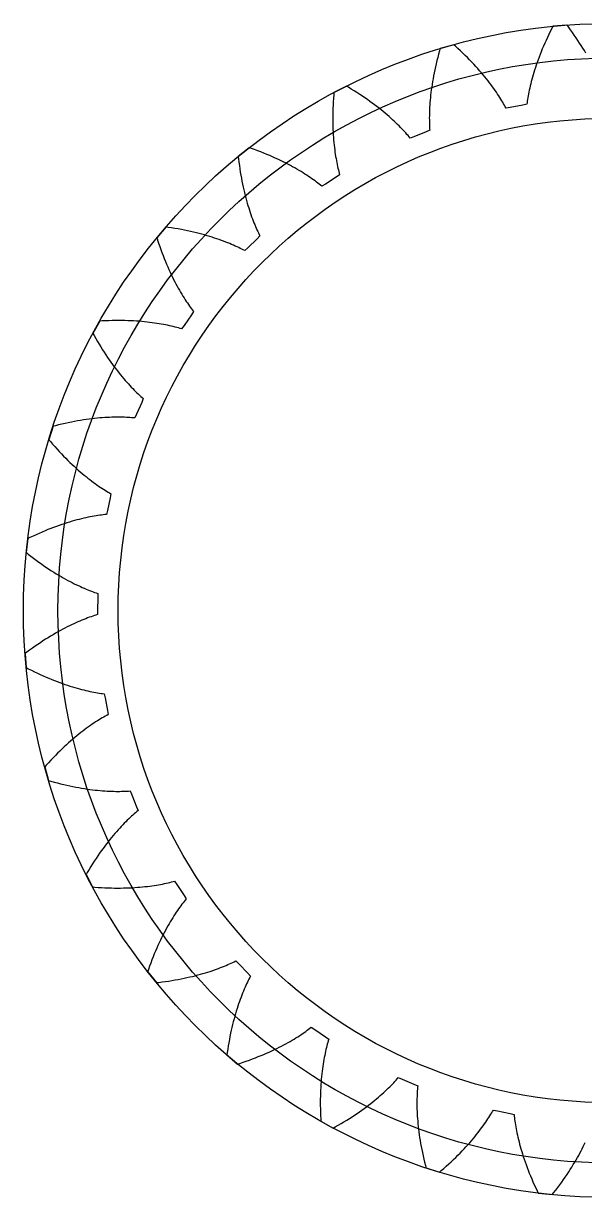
# Model space of a CAD drawing. Extents: x -4.25 to 4.25, y -4.25 to 4.25.
# Drawn here: x -4.25 to -0.18, y -4.25 to 4.25 of the extents above; entities that cross this region are included whole.
import ezdxf

# ---------------------------------------------------------------- set-up
doc = ezdxf.new("R2010")
doc.units = 0
doc.header["$MEASUREMENT"] = 0
doc.layers.add('gear', color=7, linetype='CONTINUOUS')
doc.layers.add('gear_guides', color=5, linetype='CONTINUOUS')

msp = doc.modelspace()

# ---------------------------------------------------------------- linework, layer by layer
at = {"layer": 'gear'}
msp.add_lwpolyline([(-0.175, 4.0352), (-0.1858, 4.0532), (-0.1969, 4.0714), (-0.2085, 4.0899), (-0.2205, 4.1085), (-0.233, 4.1275), (-0.2459, 4.1466), (-0.2592, 4.1659), (-0.273, 4.1854), (-0.2873, 4.2052), (-0.302, 4.2251), (-0.3095, 4.2351), (-0.3114, 4.2376), (-0.3119, 4.2382), (-0.312, 4.2384), (-0.3121, 4.2385), (-0.3121, 4.2385), (-0.3121, 4.2385), (-0.414, 4.2298), (-0.414, 4.2298), (-0.414, 4.2297), (-0.4141, 4.2296), (-0.4142, 4.2294), (-0.4145, 4.2287), (-0.416, 4.2259), (-0.4217, 4.2148), (-0.4328, 4.1927), (-0.4435, 4.1708), (-0.4538, 4.1492), (-0.4636, 4.1279), (-0.4731, 4.1069), (-0.4821, 4.0861), (-0.4908, 4.0657), (-0.4991, 4.0455), (-0.5069, 4.0256), (-0.5145, 4.0061), (-0.5216, 3.9869), (-0.5284, 3.968), (-0.5349, 3.9494), (-0.541, 3.9312), (-0.5468, 3.9132), (-0.5523, 3.8957), (-0.5575, 3.8785), (-0.5623, 3.8616), (-0.5669, 3.8451), (-0.5712, 3.829), (-0.5751, 3.8132), (-0.5789, 3.7978), (-0.5823, 3.7827), (-0.5855, 3.7681), (-0.5885, 3.7538), (-0.5912, 3.7399), (-0.5937, 3.7264), (-0.5959, 3.7133), (-0.598, 3.7006), (-0.5998, 3.6882), (-0.6015, 3.6763), (-0.603, 3.6648), (-0.632, 3.6583), (-0.7243, 3.6412), (-0.7537, 3.6368), (-0.7592, 3.647), (-0.765, 3.6575), (-0.7712, 3.6684), (-0.7777, 3.6795), (-0.7845, 3.6909), (-0.7917, 3.7026), (-0.7992, 3.7146), (-0.8071, 3.7269), (-0.8153, 3.7394), (-0.824, 3.7522), (-0.833, 3.7653), (-0.8424, 3.7786), (-0.8521, 3.7921), (-0.8623, 3.8059), (-0.8729, 3.8199), (-0.8839, 3.8341), (-0.8953, 3.8485), (-0.9072, 3.8631), (-0.9194, 3.8779), (-0.9321, 3.893), (-0.9453, 3.9082), (-0.9589, 3.9235), (-0.9729, 3.9391), (-0.9874, 3.9548), (-1.0024, 3.9706), (-1.0178, 3.9866), (-1.0337, 4.0027), (-1.0501, 4.0189), (-1.0669, 4.0353), (-1.0843, 4.0517), (-1.1021, 4.0683), (-1.1204, 4.085), (-1.1298, 4.0933), (-1.1321, 4.0954), (-1.1327, 4.0959), (-1.1329, 4.0961), (-1.133, 4.0961), (-1.133, 4.0962), (-1.133, 4.0962), (-1.2312, 4.0678), (-1.2312, 4.0677), (-1.2312, 4.0677), (-1.2313, 4.0676), (-1.2313, 4.0674), (-1.2315, 4.0666), (-1.2324, 4.0636), (-1.2359, 4.0515), (-1.2424, 4.0277), (-1.2487, 4.0041), (-1.2545, 3.981), (-1.26, 3.9581), (-1.2652, 3.9357), (-1.27, 3.9135), (-1.2745, 3.8918), (-1.2787, 3.8704), (-1.2826, 3.8494), (-1.2861, 3.8288), (-1.2894, 3.8085), (-1.2924, 3.7886), (-1.2951, 3.7692), (-1.2976, 3.7501), (-1.2998, 3.7314), (-1.3017, 3.7131), (-1.3034, 3.6952), (-1.3049, 3.6777), (-1.3061, 3.6606), (-1.3072, 3.644), (-1.308, 3.6277), (-1.3086, 3.6119), (-1.3091, 3.5964), (-1.3094, 3.5814), (-1.3095, 3.5669), (-1.3094, 3.5527), (-1.3092, 3.539), (-1.3089, 3.5257), (-1.3084, 3.5128), (-1.3079, 3.5003), (-1.3072, 3.4883), (-1.3064, 3.4767), (-1.3336, 3.4647), (-1.4207, 3.4299), (-1.4487, 3.4199), (-1.4561, 3.4288), (-1.4639, 3.438), (-1.472, 3.4474), (-1.4806, 3.4571), (-1.4895, 3.467), (-1.4988, 3.4771), (-1.5085, 3.4873), (-1.5187, 3.4978), (-1.5292, 3.5085), (-1.5401, 3.5194), (-1.5515, 3.5304), (-1.5633, 3.5416), (-1.5756, 3.553), (-1.5882, 3.5645), (-1.6014, 3.5762), (-1.6149, 3.588), (-1.6289, 3.5999), (-1.6434, 3.6119), (-1.6583, 3.6241), (-1.6737, 3.6363), (-1.6896, 3.6486), (-1.7059, 3.6611), (-1.7227, 3.6736), (-1.74, 3.6861), (-1.7578, 3.6987), (-1.776, 3.7114), (-1.7947, 3.7241), (-1.814, 3.7368), (-1.8337, 3.7496), (-1.8539, 3.7624), (-1.8746, 3.7751), (-1.8958, 3.7879), (-1.9066, 3.7943), (-1.9094, 3.7958), (-1.91, 3.7962), (-1.9102, 3.7963), (-1.9103, 3.7964), (-1.9103, 3.7964), (-1.9104, 3.7964), (-2.0011, 3.7494), (-2.0011, 3.7494), (-2.0011, 3.7493), (-2.0012, 3.7492), (-2.0012, 3.749), (-2.0012, 3.7482), (-2.0015, 3.7451), (-2.0025, 3.7326), (-2.0043, 3.7079), (-2.0058, 3.6836), (-2.0071, 3.6597), (-2.008, 3.6363), (-2.0087, 3.6132), (-2.0091, 3.5906), (-2.0093, 3.5684), (-2.0092, 3.5466), (-2.0089, 3.5252), (-2.0084, 3.5043), (-2.0076, 3.4838), (-2.0067, 3.4637), (-2.0056, 3.4441), (-2.0042, 3.4249), (-2.0027, 3.4061), (-2.0011, 3.3878), (-1.9993, 3.3699), (-1.9973, 3.3525), (-1.9952, 3.3355), (-1.993, 3.3189), (-1.9906, 3.3028), (-1.9881, 3.2872), (-1.9856, 3.2719), (-1.9829, 3.2572), (-1.9802, 3.2429), (-1.9774, 3.229), (-1.9745, 3.2155), (-1.9716, 3.2026), (-1.9686, 3.19), (-1.9656, 3.1779), (-1.9626, 3.1663), (-1.9595, 3.1551), (-1.9839, 3.138), (-2.0626, 3.0868), (-2.0881, 3.0715), (-2.0971, 3.0789), (-2.1065, 3.0864), (-2.1163, 3.094), (-2.1266, 3.1018), (-2.1372, 3.1098), (-2.1484, 3.1178), (-2.1599, 3.126), (-2.1719, 3.1343), (-2.1843, 3.1428), (-2.1972, 3.1513), (-2.2105, 3.1599), (-2.2242, 3.1686), (-2.2384, 3.1773), (-2.2531, 3.1862), (-2.2683, 3.195), (-2.2839, 3.204), (-2.2999, 3.2129), (-2.3165, 3.2219), (-2.3335, 3.2309), (-2.351, 3.2399), (-2.3689, 3.2489), (-2.3874, 3.2579), (-2.4063, 3.2669), (-2.4257, 3.2758), (-2.4456, 3.2848), (-2.4659, 3.2936), (-2.4868, 3.3024), (-2.5081, 3.3112), (-2.53, 3.3198), (-2.5523, 3.3284), (-2.5751, 3.3369), (-2.5984, 3.3452), (-2.6102, 3.3494), (-2.6132, 3.3504), (-2.614, 3.3507), (-2.6141, 3.3507), (-2.6142, 3.3508), (-2.6143, 3.3508), (-2.6143, 3.3508), (-2.6942, 3.287), (-2.6942, 3.2869), (-2.6941, 3.2869), (-2.6941, 3.2868), (-2.6941, 3.2866), (-2.694, 3.2858), (-2.6937, 3.2826), (-2.6922, 3.2702), (-2.6892, 3.2456), (-2.6859, 3.2215), (-2.6825, 3.1979), (-2.6788, 3.1746), (-2.675, 3.1519), (-2.671, 3.1296), (-2.6668, 3.1078), (-2.6625, 3.0865), (-2.658, 3.0656), (-2.6534, 3.0451), (-2.6487, 3.0252), (-2.6439, 3.0057), (-2.6389, 2.9866), (-2.6339, 2.9681), (-2.6288, 2.9499), (-2.6236, 2.9323), (-2.6183, 2.9151), (-2.6129, 2.8984), (-2.6076, 2.8821), (-2.6021, 2.8663), (-2.5967, 2.851), (-2.5912, 2.8361), (-2.5857, 2.8217), (-2.5803, 2.8077), (-2.5748, 2.7942), (-2.5693, 2.7812), (-2.5639, 2.7686), (-2.5585, 2.7564), (-2.5531, 2.7447), (-2.5478, 2.7334), (-2.5426, 2.7226), (-2.5374, 2.7122), (-2.5579, 2.6907), (-2.6251, 2.6251), (-2.6472, 2.6052), (-2.6574, 2.6106), (-2.6681, 2.6161), (-2.6793, 2.6217), (-2.6908, 2.6273), (-2.7029, 2.6331), (-2.7153, 2.6388), (-2.7282, 2.6446), (-2.7416, 2.6504), (-2.7554, 2.6562), (-2.7697, 2.6621), (-2.7845, 2.6679), (-2.7996, 2.6738), (-2.8153, 2.6796), (-2.8314, 2.6854), (-2.848, 2.6911), (-2.865, 2.6968), (-2.8825, 2.7025), (-2.9005, 2.7081), (-2.919, 2.7136), (-2.9379, 2.719), (-2.9572, 2.7243), (-2.9771, 2.7296), (-2.9974, 2.7347), (-3.0182, 2.7397), (-3.0394, 2.7445), (-3.0611, 2.7492), (-3.0833, 2.7538), (-3.1059, 2.7582), (-3.129, 2.7625), (-3.1526, 2.7665), (-3.1766, 2.7704), (-3.2011, 2.774), (-3.2135, 2.7758), (-3.2166, 2.7762), (-3.2174, 2.7763), (-3.2176, 2.7764), (-3.2177, 2.7764), (-3.2178, 2.7764), (-3.2178, 2.7764), (-3.2836, 2.6982), (-3.2836, 2.6981), (-3.2836, 2.6981), (-3.2836, 2.698), (-3.2835, 2.6978), (-3.2833, 2.6971), (-3.2823, 2.6941), (-3.2785, 2.6821), (-3.2707, 2.6586), (-3.2628, 2.6356), (-3.2548, 2.6131), (-3.2467, 2.591), (-3.2385, 2.5695), (-3.2302, 2.5484), (-3.2219, 2.5278), (-3.2135, 2.5077), (-3.205, 2.4881), (-3.1965, 2.469), (-3.188, 2.4503), (-3.1794, 2.4321), (-3.1709, 2.4144), (-3.1623, 2.3972), (-3.1538, 2.3804), (-3.1452, 2.3641), (-3.1367, 2.3483), (-3.1282, 2.3329), (-3.1197, 2.318), (-3.1113, 2.3036), (-3.103, 2.2896), (-3.0947, 2.2761), (-3.0865, 2.263), (-3.0784, 2.2504), (-3.0704, 2.2382), (-3.0625, 2.2265), (-3.0547, 2.2152), (-3.0471, 2.2043), (-3.0395, 2.1938), (-3.0321, 2.1838), (-3.0249, 2.1742), (-3.0178, 2.165), (-3.0337, 2.1399), (-3.0868, 2.0626), (-3.1045, 2.0387), (-3.1157, 2.042), (-3.1272, 2.0453), (-3.1392, 2.0486), (-3.1517, 2.0519), (-3.1646, 2.0552), (-3.178, 2.0584), (-3.1918, 2.0615), (-3.206, 2.0646), (-3.2207, 2.0676), (-3.2358, 2.0706), (-3.2514, 2.0735), (-3.2675, 2.0762), (-3.284, 2.0789), (-3.3009, 2.0814), (-3.3183, 2.0838), (-3.3361, 2.0861), (-3.3544, 2.0882), (-3.3731, 2.0902), (-3.3923, 2.092), (-3.4119, 2.0936), (-3.4319, 2.0951), (-3.4524, 2.0963), (-3.4733, 2.0974), (-3.4947, 2.0982), (-3.5164, 2.0988), (-3.5386, 2.0992), (-3.5613, 2.0994), (-3.5843, 2.0993), (-3.6078, 2.0989), (-3.6317, 2.0983), (-3.656, 2.0974), (-3.6808, 2.0962), (-3.6933, 2.0955), (-3.6964, 2.0953), (-3.6972, 2.0953), (-3.6974, 2.0953), (-3.6975, 2.0953), (-3.6976, 2.0953), (-3.6976, 2.0953), (-3.7469, 2.0057), (-3.7469, 2.0057), (-3.7469, 2.0057), (-3.7468, 2.0056), (-3.7467, 2.0054), (-3.7464, 2.0047), (-3.7448, 2.0019), (-3.7387, 1.991), (-3.7265, 1.9695), (-3.7143, 1.9484), (-3.702, 1.9279), (-3.6898, 1.9079), (-3.6776, 1.8883), (-3.6653, 1.8693), (-3.6531, 1.8507), (-3.641, 1.8326), (-3.6288, 1.815), (-3.6168, 1.7979), (-3.6048, 1.7813), (-3.5928, 1.7651), (-3.581, 1.7494), (-3.5692, 1.7342), (-3.5576, 1.7194), (-3.546, 1.7051), (-3.5345, 1.6912), (-3.5232, 1.6778), (-3.512, 1.6649), (-3.501, 1.6524), (-3.4901, 1.6403), (-3.4793, 1.6286), (-3.4687, 1.6174), (-3.4583, 1.6066), (-3.4481, 1.5962), (-3.4381, 1.5862), (-3.4282, 1.5767), (-3.4186, 1.5675), (-3.4091, 1.5587), (-3.3999, 1.5503), (-3.3909, 1.5423), (-3.3822, 1.5347), (-3.3929, 1.507), (-3.4299, 1.4207), (-3.4426, 1.3938), (-3.4542, 1.3949), (-3.4662, 1.3959), (-3.4786, 1.3968), (-3.4915, 1.3976), (-3.5047, 1.3983), (-3.5185, 1.3988), (-3.5326, 1.3992), (-3.5472, 1.3995), (-3.5622, 1.3996), (-3.5776, 1.3995), (-3.5935, 1.3993), (-3.6097, 1.3989), (-3.6264, 1.3982), (-3.6435, 1.3974), (-3.6611, 1.3964), (-3.679, 1.3951), (-3.6973, 1.3937), (-3.7161, 1.392), (-3.7352, 1.39), (-3.7548, 1.3878), (-3.7747, 1.3853), (-3.795, 1.3825), (-3.8157, 1.3795), (-3.8368, 1.3761), (-3.8583, 1.3725), (-3.8802, 1.3685), (-3.9024, 1.3643), (-3.925, 1.3597), (-3.948, 1.3548), (-3.9713, 1.3495), (-3.995, 1.3439), (-4.019, 1.3379), (-4.0311, 1.3347), (-4.0342, 1.3339), (-4.035, 1.3337), (-4.0351, 1.3337), (-4.0352, 1.3337), (-4.0353, 1.3337), (-4.0353, 1.3336), (-4.0662, 1.2362), (-4.0662, 1.2362), (-4.0662, 1.2361), (-4.0661, 1.2361), (-4.066, 1.2359), (-4.0655, 1.2353), (-4.0634, 1.2329), (-4.0553, 1.2233), (-4.0392, 1.2046), (-4.023, 1.1864), (-4.007, 1.1686), (-3.9911, 1.1513), (-3.9753, 1.1346), (-3.9596, 1.1183), (-3.944, 1.1024), (-3.9285, 1.0871), (-3.9132, 1.0722), (-3.898, 1.0578), (-3.883, 1.0438), (-3.8682, 1.0303), (-3.8535, 1.0172), (-3.839, 1.0045), (-3.8246, 0.9923), (-3.8105, 0.9805), (-3.7966, 0.9692), (-3.7828, 0.9583), (-3.7693, 0.9477), (-3.7561, 0.9376), (-3.743, 0.9279), (-3.7302, 0.9185), (-3.7176, 0.9096), (-3.7053, 0.901), (-3.6932, 0.8928), (-3.6814, 0.885), (-3.6699, 0.8775), (-3.6587, 0.8704), (-3.6477, 0.8637), (-3.637, 0.8572), (-3.6267, 0.8511), (-3.6166, 0.8454), (-3.6217, 0.8161), (-3.6412, 0.7243), (-3.6484, 0.6954), (-3.6599, 0.6942), (-3.6719, 0.6929), (-3.6843, 0.6913), (-3.697, 0.6896), (-3.7102, 0.6877), (-3.7238, 0.6855), (-3.7377, 0.6832), (-3.7521, 0.6806), (-3.7668, 0.6777), (-3.7819, 0.6747), (-3.7974, 0.6713), (-3.8133, 0.6678), (-3.8295, 0.6639), (-3.8462, 0.6598), (-3.8631, 0.6553), (-3.8805, 0.6506), (-3.8982, 0.6456), (-3.9162, 0.6402), (-3.9346, 0.6346), (-3.9533, 0.6286), (-3.9724, 0.6222), (-3.9918, 0.6156), (-4.0115, 0.6085), (-4.0316, 0.6012), (-4.052, 0.5934), (-4.0726, 0.5853), (-4.0936, 0.5767), (-4.1149, 0.5678), (-4.1364, 0.5585), (-4.1583, 0.5488), (-4.1804, 0.5387), (-4.2028, 0.5281), (-4.2141, 0.5227), (-4.2169, 0.5213), (-4.2176, 0.5209), (-4.2178, 0.5208), (-4.2179, 0.5208), (-4.2179, 0.5208), (-4.218, 0.5208), (-4.2293, 0.4192), (-4.2292, 0.4191), (-4.2292, 0.4191), (-4.2291, 0.4191), (-4.229, 0.4189), (-4.2284, 0.4184), (-4.2259, 0.4165), (-4.2161, 0.4087), (-4.1965, 0.3935), (-4.1772, 0.3787), (-4.158, 0.3644), (-4.139, 0.3506), (-4.1202, 0.3372), (-4.1017, 0.3243), (-4.0833, 0.3118), (-4.0651, 0.2998), (-4.0472, 0.2882), (-4.0295, 0.277), (-4.012, 0.2662), (-3.9948, 0.2558), (-3.9779, 0.2459), (-3.9612, 0.2363), (-3.9447, 0.2271), (-3.9286, 0.2183), (-3.9127, 0.2099), (-3.8971, 0.2018), (-3.8818, 0.1942), (-3.8668, 0.1868), (-3.8521, 0.1798), (-3.8377, 0.1732), (-3.8236, 0.1668), (-3.8099, 0.1609), (-3.7965, 0.1552), (-3.7834, 0.1498), (-3.7706, 0.1447), (-3.7582, 0.1399), (-3.7461, 0.1354), (-3.7344, 0.1312), (-3.723, 0.1273), (-3.712, 0.1236), (-3.7113, 0.0938), (-3.7125, 0), (-3.714, -0.0297), (-3.7251, -0.0331), (-3.7365, -0.0368), (-3.7483, -0.0407), (-3.7605, -0.0449), (-3.7731, -0.0494), (-3.7859, -0.0541), (-3.7992, -0.0592), (-3.8127, -0.0645), (-3.8266, -0.0701), (-3.8409, -0.0761), (-3.8554, -0.0824), (-3.8703, -0.089), (-3.8855, -0.096), (-3.901, -0.1033), (-3.9168, -0.1109), (-3.9328, -0.1189), (-3.9492, -0.1273), (-3.9659, -0.1361), (-3.9828, -0.1452), (-4, -0.1548), (-4.0175, -0.1647), (-4.0352, -0.175), (-4.0532, -0.1858), (-4.0714, -0.1969), (-4.0899, -0.2085), (-4.1085, -0.2205), (-4.1275, -0.233), (-4.1466, -0.2459), (-4.1659, -0.2592), (-4.1854, -0.273), (-4.2052, -0.2873), (-4.2251, -0.302), (-4.2351, -0.3095), (-4.2376, -0.3114), (-4.2382, -0.3119), (-4.2384, -0.312), (-4.2385, -0.3121), (-4.2385, -0.3121), (-4.2385, -0.3121), (-4.2298, -0.414), (-4.2298, -0.414), (-4.2297, -0.414), (-4.2296, -0.4141), (-4.2294, -0.4142), (-4.2287, -0.4145), (-4.2259, -0.416), (-4.2148, -0.4217), (-4.1927, -0.4328), (-4.1708, -0.4435), (-4.1492, -0.4538), (-4.1279, -0.4636), (-4.1069, -0.4731), (-4.0861, -0.4821), (-4.0657, -0.4908), (-4.0455, -0.4991), (-4.0256, -0.5069), (-4.0061, -0.5145), (-3.9869, -0.5216), (-3.968, -0.5284), (-3.9494, -0.5349), (-3.9312, -0.541), (-3.9132, -0.5468), (-3.8957, -0.5523), (-3.8785, -0.5575), (-3.8616, -0.5623), (-3.8451, -0.5669), (-3.829, -0.5712), (-3.8132, -0.5751), (-3.7978, -0.5789), (-3.7827, -0.5823), (-3.7681, -0.5855), (-3.7538, -0.5885), (-3.7399, -0.5912), (-3.7264, -0.5937), (-3.7133, -0.5959), (-3.7006, -0.598), (-3.6882, -0.5998), (-3.6763, -0.6015), (-3.6648, -0.603), (-3.6583, -0.632), (-3.6412, -0.7243), (-3.6368, -0.7537), (-3.647, -0.7592), (-3.6575, -0.765), (-3.6684, -0.7712), (-3.6795, -0.7777), (-3.6909, -0.7845), (-3.7026, -0.7917), (-3.7146, -0.7992), (-3.7269, -0.8071), (-3.7394, -0.8153), (-3.7522, -0.824), (-3.7653, -0.833), (-3.7786, -0.8424), (-3.7921, -0.8521), (-3.8059, -0.8623), (-3.8199, -0.8729), (-3.8341, -0.8839), (-3.8485, -0.8953), (-3.8631, -0.9072), (-3.8779, -0.9194), (-3.893, -0.9321), (-3.9082, -0.9453), (-3.9235, -0.9589), (-3.9391, -0.9729), (-3.9548, -0.9874), (-3.9706, -1.0024), (-3.9866, -1.0178), (-4.0027, -1.0337), (-4.0189, -1.0501), (-4.0353, -1.0669), (-4.0517, -1.0843), (-4.0683, -1.1021), (-4.085, -1.1204), (-4.0933, -1.1298), (-4.0954, -1.1321), (-4.0959, -1.1327), (-4.0961, -1.1329), (-4.0961, -1.133), (-4.0962, -1.133), (-4.0962, -1.133), (-4.0678, -1.2312), (-4.0677, -1.2312), (-4.0677, -1.2312), (-4.0676, -1.2313), (-4.0674, -1.2313), (-4.0666, -1.2315), (-4.0636, -1.2324), (-4.0515, -1.2359), (-4.0277, -1.2424), (-4.0041, -1.2487), (-3.981, -1.2545), (-3.9581, -1.26), (-3.9357, -1.2652), (-3.9135, -1.27), (-3.8918, -1.2745), (-3.8704, -1.2787), (-3.8494, -1.2826), (-3.8288, -1.2861), (-3.8085, -1.2894), (-3.7886, -1.2924), (-3.7692, -1.2951), (-3.7501, -1.2976), (-3.7314, -1.2998), (-3.7131, -1.3017), (-3.6952, -1.3034), (-3.6777, -1.3049), (-3.6606, -1.3061), (-3.644, -1.3072), (-3.6277, -1.308), (-3.6119, -1.3086), (-3.5964, -1.3091), (-3.5814, -1.3094), (-3.5669, -1.3095), (-3.5527, -1.3094), (-3.539, -1.3092), (-3.5257, -1.3089), (-3.5128, -1.3084), (-3.5003, -1.3079), (-3.4883, -1.3072), (-3.4767, -1.3064), (-3.4647, -1.3336), (-3.4299, -1.4207), (-3.4199, -1.4487), (-3.4288, -1.4561), (-3.438, -1.4639), (-3.4474, -1.472), (-3.4571, -1.4806), (-3.467, -1.4895), (-3.4771, -1.4988), (-3.4873, -1.5085), (-3.4978, -1.5187), (-3.5085, -1.5292), (-3.5194, -1.5401), (-3.5304, -1.5515), (-3.5416, -1.5633), (-3.553, -1.5756), (-3.5645, -1.5882), (-3.5762, -1.6014), (-3.588, -1.6149), (-3.5999, -1.6289), (-3.6119, -1.6434), (-3.6241, -1.6583), (-3.6363, -1.6737), (-3.6486, -1.6896), (-3.6611, -1.7059), (-3.6736, -1.7227), (-3.6861, -1.74), (-3.6987, -1.7578), (-3.7114, -1.776), (-3.7241, -1.7947), (-3.7368, -1.814), (-3.7496, -1.8337), (-3.7624, -1.8539), (-3.7751, -1.8746), (-3.7879, -1.8958), (-3.7943, -1.9066), (-3.7958, -1.9094), (-3.7962, -1.91), (-3.7963, -1.9102), (-3.7964, -1.9103), (-3.7964, -1.9103), (-3.7964, -1.9104), (-3.7494, -2.0011), (-3.7494, -2.0011), (-3.7493, -2.0011), (-3.7492, -2.0012), (-3.749, -2.0012), (-3.7482, -2.0012), (-3.7451, -2.0015), (-3.7326, -2.0025), (-3.7079, -2.0043), (-3.6836, -2.0058), (-3.6597, -2.0071), (-3.6363, -2.008), (-3.6132, -2.0087), (-3.5906, -2.0091), (-3.5684, -2.0093), (-3.5466, -2.0092), (-3.5252, -2.0089), (-3.5043, -2.0084), (-3.4838, -2.0076), (-3.4637, -2.0067), (-3.4441, -2.0056), (-3.4249, -2.0042), (-3.4061, -2.0027), (-3.3878, -2.0011), (-3.3699, -1.9993), (-3.3525, -1.9973), (-3.3355, -1.9952), (-3.3189, -1.993), (-3.3028, -1.9906), (-3.2872, -1.9881), (-3.2719, -1.9856), (-3.2572, -1.9829), (-3.2429, -1.9802), (-3.229, -1.9774), (-3.2155, -1.9745), (-3.2026, -1.9716), (-3.19, -1.9686), (-3.1779, -1.9656), (-3.1663, -1.9626), (-3.1551, -1.9595), (-3.138, -1.9839), (-3.0868, -2.0626), (-3.0715, -2.0881), (-3.0789, -2.0971), (-3.0864, -2.1065), (-3.094, -2.1163), (-3.1018, -2.1266), (-3.1098, -2.1372), (-3.1178, -2.1484), (-3.126, -2.1599), (-3.1343, -2.1719), (-3.1428, -2.1843), (-3.1513, -2.1972), (-3.1599, -2.2105), (-3.1686, -2.2242), (-3.1773, -2.2384), (-3.1862, -2.2531), (-3.195, -2.2683), (-3.204, -2.2839), (-3.2129, -2.2999), (-3.2219, -2.3165), (-3.2309, -2.3335), (-3.2399, -2.351), (-3.2489, -2.3689), (-3.2579, -2.3874), (-3.2669, -2.4063), (-3.2758, -2.4257), (-3.2848, -2.4456), (-3.2936, -2.4659), (-3.3024, -2.4868), (-3.3112, -2.5081), (-3.3198, -2.53), (-3.3284, -2.5523), (-3.3369, -2.5751), (-3.3452, -2.5984), (-3.3494, -2.6102), (-3.3504, -2.6132), (-3.3507, -2.614), (-3.3507, -2.6141), (-3.3508, -2.6142), (-3.3508, -2.6143), (-3.3508, -2.6143), (-3.287, -2.6942), (-3.2869, -2.6942), (-3.2869, -2.6941), (-3.2868, -2.6941), (-3.2866, -2.6941), (-3.2858, -2.694), (-3.2826, -2.6937), (-3.2702, -2.6922), (-3.2456, -2.6892), (-3.2215, -2.6859), (-3.1979, -2.6825), (-3.1746, -2.6788), (-3.1519, -2.675), (-3.1296, -2.671), (-3.1078, -2.6668), (-3.0865, -2.6625), (-3.0656, -2.658), (-3.0451, -2.6534), (-3.0252, -2.6487), (-3.0057, -2.6439), (-2.9866, -2.6389), (-2.9681, -2.6339), (-2.9499, -2.6288), (-2.9323, -2.6236), (-2.9151, -2.6183), (-2.8984, -2.6129), (-2.8821, -2.6076), (-2.8663, -2.6021), (-2.851, -2.5967), (-2.8361, -2.5912), (-2.8217, -2.5857), (-2.8077, -2.5803), (-2.7942, -2.5748), (-2.7812, -2.5693), (-2.7686, -2.5639), (-2.7564, -2.5585), (-2.7447, -2.5531), (-2.7334, -2.5478), (-2.7226, -2.5426), (-2.7122, -2.5374), (-2.6907, -2.5579), (-2.6251, -2.6251), (-2.6052, -2.6472), (-2.6106, -2.6574), (-2.6161, -2.6681), (-2.6217, -2.6793), (-2.6273, -2.6908), (-2.6331, -2.7029), (-2.6388, -2.7153), (-2.6446, -2.7282), (-2.6504, -2.7416), (-2.6562, -2.7554), (-2.6621, -2.7697), (-2.6679, -2.7845), (-2.6738, -2.7996), (-2.6796, -2.8153), (-2.6854, -2.8314), (-2.6911, -2.848), (-2.6968, -2.865), (-2.7025, -2.8825), (-2.7081, -2.9005), (-2.7136, -2.919), (-2.719, -2.9379), (-2.7243, -2.9572), (-2.7296, -2.9771), (-2.7347, -2.9974), (-2.7397, -3.0182), (-2.7445, -3.0394), (-2.7492, -3.0611), (-2.7538, -3.0833), (-2.7582, -3.1059), (-2.7625, -3.129), (-2.7665, -3.1526), (-2.7704, -3.1766), (-2.774, -3.2011), (-2.7758, -3.2135), (-2.7762, -3.2166), (-2.7763, -3.2174), (-2.7764, -3.2176), (-2.7764, -3.2177), (-2.7764, -3.2178), (-2.7764, -3.2178), (-2.6982, -3.2836), (-2.6981, -3.2836), (-2.6981, -3.2836), (-2.698, -3.2836), (-2.6978, -3.2835), (-2.6971, -3.2833), (-2.6941, -3.2823), (-2.6821, -3.2785), (-2.6586, -3.2707), (-2.6356, -3.2628), (-2.6131, -3.2548), (-2.591, -3.2467), (-2.5695, -3.2385), (-2.5484, -3.2302), (-2.5278, -3.2219), (-2.5077, -3.2135), (-2.4881, -3.205), (-2.469, -3.1965), (-2.4503, -3.188), (-2.4321, -3.1794), (-2.4144, -3.1709), (-2.3972, -3.1623), (-2.3804, -3.1538), (-2.3641, -3.1452), (-2.3483, -3.1367), (-2.3329, -3.1282), (-2.318, -3.1197), (-2.3036, -3.1113), (-2.2896, -3.103), (-2.2761, -3.0947), (-2.263, -3.0865), (-2.2504, -3.0784), (-2.2382, -3.0704), (-2.2265, -3.0625), (-2.2152, -3.0547), (-2.2043, -3.0471), (-2.1938, -3.0395), (-2.1838, -3.0321), (-2.1742, -3.0249), (-2.165, -3.0178), (-2.1399, -3.0337), (-2.0626, -3.0868), (-2.0387, -3.1045), (-2.042, -3.1157), (-2.0453, -3.1272), (-2.0486, -3.1392), (-2.0519, -3.1517), (-2.0552, -3.1646), (-2.0584, -3.178), (-2.0615, -3.1918), (-2.0646, -3.206), (-2.0676, -3.2207), (-2.0706, -3.2358), (-2.0735, -3.2514), (-2.0762, -3.2675), (-2.0789, -3.284), (-2.0814, -3.3009), (-2.0838, -3.3183), (-2.0861, -3.3361), (-2.0882, -3.3544), (-2.0902, -3.3731), (-2.092, -3.3923), (-2.0936, -3.4119), (-2.0951, -3.4319), (-2.0963, -3.4524), (-2.0974, -3.4733), (-2.0982, -3.4947), (-2.0988, -3.5164), (-2.0992, -3.5386), (-2.0994, -3.5613), (-2.0993, -3.5843), (-2.0989, -3.6078), (-2.0983, -3.6317), (-2.0974, -3.656), (-2.0962, -3.6808), (-2.0955, -3.6933), (-2.0953, -3.6964), (-2.0953, -3.6972), (-2.0953, -3.6974), (-2.0953, -3.6975), (-2.0953, -3.6976), (-2.0953, -3.6976), (-2.0057, -3.7469), (-2.0057, -3.7469), (-2.0057, -3.7469), (-2.0056, -3.7468), (-2.0054, -3.7467), (-2.0047, -3.7464), (-2.0019, -3.7448), (-1.991, -3.7387), (-1.9695, -3.7265), (-1.9484, -3.7143), (-1.9279, -3.702), (-1.9079, -3.6898), (-1.8883, -3.6776), (-1.8693, -3.6653), (-1.8507, -3.6531), (-1.8326, -3.641), (-1.815, -3.6288), (-1.7979, -3.6168), (-1.7813, -3.6048), (-1.7651, -3.5928), (-1.7494, -3.581), (-1.7342, -3.5692), (-1.7194, -3.5576), (-1.7051, -3.546), (-1.6912, -3.5345), (-1.6778, -3.5232), (-1.6649, -3.512), (-1.6524, -3.501), (-1.6403, -3.4901), (-1.6286, -3.4793), (-1.6174, -3.4687), (-1.6066, -3.4583), (-1.5962, -3.4481), (-1.5862, -3.4381), (-1.5767, -3.4282), (-1.5675, -3.4186), (-1.5587, -3.4091), (-1.5503, -3.3999), (-1.5423, -3.3909), (-1.5347, -3.3822), (-1.507, -3.3929), (-1.4207, -3.4299), (-1.3938, -3.4426), (-1.3949, -3.4542), (-1.3959, -3.4662), (-1.3968, -3.4786), (-1.3976, -3.4915), (-1.3983, -3.5047), (-1.3988, -3.5185), (-1.3992, -3.5326), (-1.3995, -3.5472), (-1.3996, -3.5622), (-1.3995, -3.5776), (-1.3993, -3.5935), (-1.3989, -3.6097), (-1.3982, -3.6264), (-1.3974, -3.6435), (-1.3964, -3.6611), (-1.3951, -3.679), (-1.3937, -3.6973), (-1.392, -3.7161), (-1.39, -3.7352), (-1.3878, -3.7548), (-1.3853, -3.7747), (-1.3825, -3.795), (-1.3795, -3.8157), (-1.3761, -3.8368), (-1.3725, -3.8583), (-1.3685, -3.8802), (-1.3643, -3.9024), (-1.3597, -3.925), (-1.3548, -3.948), (-1.3495, -3.9713), (-1.3439, -3.995), (-1.3379, -4.019), (-1.3347, -4.0311), (-1.3339, -4.0342), (-1.3337, -4.035), (-1.3337, -4.0351), (-1.3337, -4.0352), (-1.3337, -4.0353), (-1.3336, -4.0353), (-1.2362, -4.0662), (-1.2362, -4.0662), (-1.2361, -4.0662), (-1.2361, -4.0661), (-1.2359, -4.066), (-1.2353, -4.0655), (-1.2329, -4.0634), (-1.2233, -4.0553), (-1.2046, -4.0392), (-1.1864, -4.023), (-1.1686, -4.007), (-1.1513, -3.9911), (-1.1346, -3.9753), (-1.1183, -3.9596), (-1.1024, -3.944), (-1.0871, -3.9285), (-1.0722, -3.9132), (-1.0578, -3.898), (-1.0438, -3.883), (-1.0303, -3.8682), (-1.0172, -3.8535), (-1.0045, -3.839), (-0.9923, -3.8246), (-0.9805, -3.8105), (-0.9692, -3.7966), (-0.9583, -3.7828), (-0.9477, -3.7693), (-0.9376, -3.7561), (-0.9279, -3.743), (-0.9185, -3.7302), (-0.9096, -3.7176), (-0.901, -3.7053), (-0.8928, -3.6932), (-0.885, -3.6814), (-0.8775, -3.6699), (-0.8704, -3.6587), (-0.8637, -3.6477), (-0.8572, -3.637), (-0.8511, -3.6267), (-0.8454, -3.6166), (-0.8161, -3.6217), (-0.7243, -3.6412), (-0.6954, -3.6484), (-0.6942, -3.6599), (-0.6929, -3.6719), (-0.6913, -3.6843), (-0.6896, -3.697), (-0.6877, -3.7102), (-0.6855, -3.7238), (-0.6832, -3.7377), (-0.6806, -3.7521), (-0.6777, -3.7668), (-0.6747, -3.7819), (-0.6713, -3.7974), (-0.6678, -3.8133), (-0.6639, -3.8295), (-0.6598, -3.8462), (-0.6553, -3.8631), (-0.6506, -3.8805), (-0.6456, -3.8982), (-0.6402, -3.9162), (-0.6346, -3.9346), (-0.6286, -3.9533), (-0.6222, -3.9724), (-0.6156, -3.9918), (-0.6085, -4.0115), (-0.6012, -4.0316), (-0.5934, -4.052), (-0.5853, -4.0726), (-0.5767, -4.0936), (-0.5678, -4.1149), (-0.5585, -4.1364), (-0.5488, -4.1583), (-0.5387, -4.1804), (-0.5281, -4.2028), (-0.5227, -4.2141), (-0.5213, -4.2169), (-0.5209, -4.2176), (-0.5208, -4.2178), (-0.5208, -4.2179), (-0.5208, -4.2179), (-0.5208, -4.218), (-0.4192, -4.2293), (-0.4191, -4.2292), (-0.4191, -4.2292), (-0.4191, -4.2291), (-0.4189, -4.229), (-0.4184, -4.2284), (-0.4165, -4.2259), (-0.4087, -4.2161), (-0.3935, -4.1965), (-0.3787, -4.1772), (-0.3644, -4.158), (-0.3506, -4.139), (-0.3372, -4.1202), (-0.3243, -4.1017), (-0.3118, -4.0833), (-0.2998, -4.0651), (-0.2882, -4.0472), (-0.277, -4.0295), (-0.2662, -4.012), (-0.2558, -3.9948), (-0.2459, -3.9779), (-0.2363, -3.9612), (-0.2271, -3.9447), (-0.2183, -3.9286), (-0.2099, -3.9127), (-0.2018, -3.8971), (-0.1942, -3.8818), (-0.1868, -3.8668), (-0.1798, -3.8521)], dxfattribs=at)
at = {"layer": 'gear_guides'}
for radius in [4.25, 4, 3.564]:
    msp.add_circle((0, 0), radius, dxfattribs=at)

doc.saveas('drawing.dxf')
